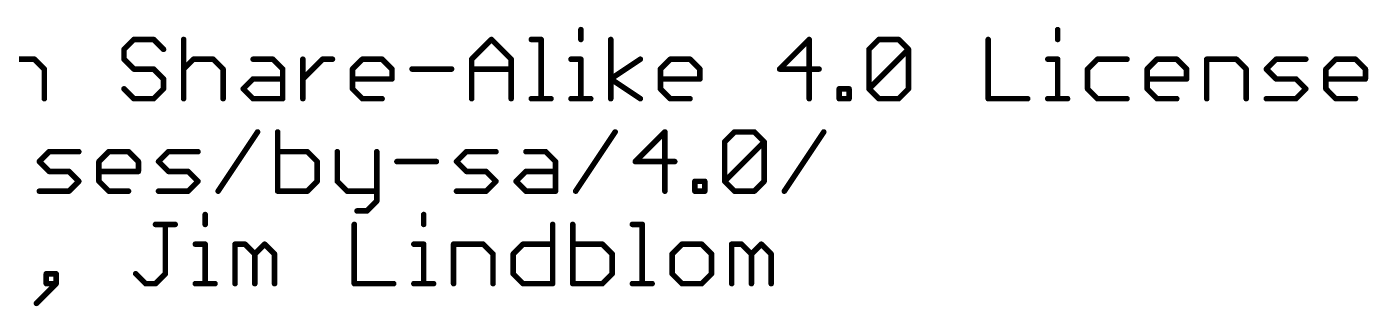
# Model space of a CAD drawing. Extents: x -33 to 74, y -11 to 28.
# Drawn here: x 37.24 to 74.09, y -10.7 to -3.03 of the extents above; entities that cross this region are included whole.
import ezdxf

# ---------------------------------------------------------------- set-up
doc = ezdxf.new("R2010")
doc.units = 0
doc.layers.add('51', color=53, linetype='CONTINUOUS')

msp = doc.modelspace()

# ---------------------------------------------------------------- linework, layer by layer
at = {"layer": '51', "const_width": 0.1524}
for points in [[(40.1808, -3.3768), (39.9097, -3.648)], [(40.7231, -3.3768), (40.1808, -3.3768)], [(40.9943, -3.648), (40.7231, -3.3768)], [(41.5468, -3.3768), (41.5468, -5.0038)], [(49.4597, -3.9191), (50.0021, -3.3768)], [(50.0021, -3.3768), (50.5444, -3.9191)], [(51.0969, -3.3768), (51.3681, -3.3768)], [(51.3681, -3.3768), (51.3681, -5.0038)], [(52.4595, -3.1056), (52.4595, -3.3768)], [(53.2798, -5.0038), (53.2798, -3.3768)], [(58.7319, -3.3768), (57.9184, -4.1903)], [(58.7319, -5.0038), (58.7319, -3.3768)], [(60.3741, -3.648), (60.6453, -3.3768)], [(60.6453, -3.3768), (61.1876, -3.3768)], [(61.1876, -3.3768), (61.4588, -3.648)], [(63.6484, -3.3768), (63.6484, -5.0038)], [(65.5567, -3.1056), (65.5567, -3.3768)], [(39.9097, -3.648), (39.9097, -3.9191)], [(60.3741, -4.7326), (60.3741, -3.648)], [(60.3741, -4.7326), (61.4588, -3.648)], [(61.4588, -3.648), (61.4588, -4.7326)], [(36.6353, -3.9191), (37.4488, -3.9191)], [(37.4488, -3.9191), (37.72, -4.1903)], [(39.9097, -3.9191), (40.1808, -4.1903)], [(41.5468, -4.1903), (41.818, -3.9191)], [(41.818, -3.9191), (42.3603, -3.9191)], [(42.3603, -3.9191), (42.6315, -4.1903)], [(43.4551, -3.9191), (43.9975, -3.9191)], [(43.9975, -3.9191), (44.2686, -4.1903)], [(44.8211, -5.0038), (44.8211, -3.9191)], [(44.8211, -4.4615), (45.3635, -3.9191)], [(45.3635, -3.9191), (45.6346, -3.9191)], [(46.1854, -4.1903), (46.4566, -3.9191)], [(46.4566, -3.9191), (46.9989, -3.9191)], [(46.9989, -3.9191), (47.2701, -4.1903)], [(49.4597, -5.0038), (49.4597, -3.9191)], [(50.5444, -3.9191), (50.5444, -5.0038)], [(52.1883, -3.9191), (52.4595, -3.9191)], [(52.4595, -3.9191), (52.4595, -5.0038)], [(53.2798, -4.4615), (54.0933, -3.9191)], [(54.6441, -4.1903), (54.9152, -3.9191)], [(54.9152, -3.9191), (55.4576, -3.9191)], [(55.4576, -3.9191), (55.7287, -4.1903)], [(65.2856, -3.9191), (65.5567, -3.9191)], [(65.5567, -3.9191), (65.5567, -5.0038)], [(66.6482, -3.9191), (66.377, -4.1903)], [(67.4617, -3.9191), (66.6482, -3.9191)], [(68.0142, -4.1903), (68.2853, -3.9191)], [(68.2853, -3.9191), (68.8277, -3.9191)], [(68.8277, -3.9191), (69.0988, -4.1903)], [(69.6513, -5.0038), (69.6513, -3.9191)], [(69.6513, -3.9191), (70.4648, -3.9191)], [(70.4648, -3.9191), (70.736, -4.1903)], [(71.2885, -4.1903), (71.5596, -3.9191)], [(71.5596, -3.9191), (72.3731, -3.9191)], [(72.9256, -4.1903), (73.1968, -3.9191)], [(73.1968, -3.9191), (73.7391, -3.9191)], [(73.7391, -3.9191), (74.0103, -4.1903)], [(37.72, -4.1903), (37.72, -5.0038)], [(40.1808, -4.1903), (40.7231, -4.1903)], [(40.7231, -4.1903), (40.9943, -4.4615)], [(40.9943, -4.4615), (40.9943, -4.7326)], [(42.6315, -4.1903), (42.6315, -5.0038)], [(43.184, -4.7326), (43.4551, -4.4615)], [(43.4551, -4.4615), (44.2686, -4.4615)], [(44.2686, -4.1903), (44.2686, -5.0038)], [(46.1854, -4.7326), (46.1854, -4.1903)], [(47.2701, -4.4615), (46.1854, -4.4615)], [(47.2701, -4.1903), (47.2701, -4.4615)], [(47.8226, -4.1903), (48.9072, -4.1903)], [(49.4597, -4.1903), (50.5444, -4.1903)], [(54.0933, -5.0038), (53.2798, -4.4615)], [(54.6441, -4.7326), (54.6441, -4.1903)], [(55.7287, -4.4615), (54.6441, -4.4615)], [(55.7287, -4.1903), (55.7287, -4.4615)], [(57.9184, -4.1903), (59.003, -4.1903)], [(66.377, -4.1903), (66.377, -4.7326)], [(68.0142, -4.7326), (68.0142, -4.1903)], [(69.0988, -4.4615), (68.0142, -4.4615)], [(69.0988, -4.1903), (69.0988, -4.4615)], [(70.736, -4.1903), (70.736, -5.0038)], [(71.5596, -4.4615), (71.2885, -4.1903)], [(72.102, -4.4615), (71.5596, -4.4615)], [(72.3731, -4.7326), (72.102, -4.4615)], [(72.9256, -4.7326), (72.9256, -4.1903)], [(74.0103, -4.4615), (72.9256, -4.4615)], [(74.0103, -4.1903), (74.0103, -4.4615)], [(40.1808, -5.0038), (39.9097, -4.7326)], [(40.9943, -4.7326), (40.7231, -5.0038)], [(43.4551, -5.0038), (43.184, -4.7326)], [(46.4566, -5.0038), (46.1854, -4.7326)], [(54.9152, -5.0038), (54.6441, -4.7326)], [(59.5555, -5.0038), (59.5555, -4.7326)], [(59.5555, -4.7326), (59.8267, -4.7326)], [(59.8267, -4.7326), (59.8267, -5.0038)], [(60.6453, -5.0038), (60.3741, -4.7326)], [(61.4588, -4.7326), (61.1876, -5.0038)], [(66.377, -4.7326), (66.6482, -5.0038)], [(68.2853, -5.0038), (68.0142, -4.7326)], [(72.102, -5.0038), (72.3731, -4.7326)], [(73.1968, -5.0038), (72.9256, -4.7326)], [(40.7231, -5.0038), (40.1808, -5.0038)], [(44.2686, -5.0038), (43.4551, -5.0038)], [(46.9989, -5.0038), (46.4566, -5.0038)], [(51.0969, -5.0038), (51.6392, -5.0038)], [(52.1883, -5.0038), (52.7307, -5.0038)], [(55.4576, -5.0038), (54.9152, -5.0038)], [(59.8267, -5.0038), (59.5555, -5.0038)], [(61.1876, -5.0038), (60.6453, -5.0038)], [(63.6484, -5.0038), (64.7331, -5.0038)], [(65.2856, -5.0038), (65.8279, -5.0038)], [(66.6482, -5.0038), (67.4617, -5.0038)], [(68.8277, -5.0038), (68.2853, -5.0038)], [(71.2885, -5.0038), (72.102, -5.0038)], [(73.7391, -5.0038), (73.1968, -5.0038)], [(42.4938, -7.5438), (43.5785, -5.9168)], [(44.1309, -5.9168), (44.1309, -7.5438)], [(52.3167, -7.5438), (53.4014, -5.9168)], [(54.7674, -5.9168), (53.9539, -6.7303)], [(54.7674, -7.5438), (54.7674, -5.9168)], [(56.4096, -6.188), (56.6808, -5.9168)], [(56.6808, -5.9168), (57.2231, -5.9168)], [(57.2231, -5.9168), (57.4943, -6.188)], [(58.0468, -7.5438), (59.1314, -5.9168)], [(56.4096, -7.2726), (56.4096, -6.188)], [(56.4096, -7.2726), (57.4943, -6.188)], [(57.4943, -6.188), (57.4943, -7.2726)], [(37.5823, -6.7303), (37.8535, -6.4591)], [(37.8535, -6.4591), (38.667, -6.4591)], [(39.2195, -6.7303), (39.4906, -6.4591)], [(39.4906, -6.4591), (40.033, -6.4591)], [(40.033, -6.4591), (40.3041, -6.7303)], [(40.8566, -6.7303), (41.1278, -6.4591)], [(41.1278, -6.4591), (41.9413, -6.4591)], [(44.9444, -6.4591), (44.1309, -6.4591)], [(45.2156, -6.7303), (44.9444, -6.4591)], [(45.7681, -6.4591), (45.7681, -7.2726)], [(46.8528, -6.4591), (46.8528, -7.815)], [(49.0424, -6.7303), (49.3136, -6.4591)], [(49.3136, -6.4591), (50.1271, -6.4591)], [(50.9507, -6.4591), (51.4931, -6.4591)], [(51.4931, -6.4591), (51.7642, -6.7303)], [(37.8535, -7.0015), (37.5823, -6.7303)], [(38.3958, -7.0015), (37.8535, -7.0015)], [(38.667, -7.2726), (38.3958, -7.0015)], [(39.2195, -7.2726), (39.2195, -6.7303)], [(40.3041, -7.0015), (39.2195, -7.0015)], [(40.3041, -6.7303), (40.3041, -7.0015)], [(41.1278, -7.0015), (40.8566, -6.7303)], [(41.6701, -7.0015), (41.1278, -7.0015)], [(41.9413, -7.2726), (41.6701, -7.0015)], [(45.2156, -7.2726), (45.2156, -6.7303)], [(47.4053, -6.7303), (48.4899, -6.7303)], [(49.3136, -7.0015), (49.0424, -6.7303)], [(49.8559, -7.0015), (49.3136, -7.0015)], [(50.1271, -7.2726), (49.8559, -7.0015)], [(50.6796, -7.2726), (50.9507, -7.0015)], [(50.9507, -7.0015), (51.7642, -7.0015)], [(51.7642, -6.7303), (51.7642, -7.5438)], [(53.9539, -6.7303), (55.0385, -6.7303)], [(38.3958, -7.5438), (38.667, -7.2726)], [(39.4906, -7.5438), (39.2195, -7.2726)], [(41.6701, -7.5438), (41.9413, -7.2726)], [(44.9444, -7.5438), (45.2156, -7.2726)], [(45.7681, -7.2726), (46.0393, -7.5438)], [(49.8559, -7.5438), (50.1271, -7.2726)], [(50.9507, -7.5438), (50.6796, -7.2726)], [(55.591, -7.5438), (55.591, -7.2726)], [(55.591, -7.2726), (55.8622, -7.2726)], [(55.8622, -7.2726), (55.8622, -7.5438)], [(56.6808, -7.5438), (56.4096, -7.2726)], [(57.4943, -7.2726), (57.2231, -7.5438)], [(37.5823, -7.5438), (38.3958, -7.5438)], [(40.033, -7.5438), (39.4906, -7.5438)], [(40.8566, -7.5438), (41.6701, -7.5438)], [(44.1309, -7.5438), (44.9444, -7.5438)], [(46.0393, -7.5438), (46.8528, -7.5438)], [(49.0424, -7.5438), (49.8559, -7.5438)], [(51.7642, -7.5438), (50.9507, -7.5438)], [(55.8622, -7.5438), (55.591, -7.5438)], [(57.2231, -7.5438), (56.6808, -7.5438)], [(46.5816, -8.0861), (46.3104, -8.0861)], [(46.8528, -7.815), (46.5816, -8.0861)], [(40.773, -8.4568), (41.3153, -8.4568)], [(41.0442, -9.8126), (41.0442, -8.4568)], [(42.139, -8.1856), (42.139, -8.4568)], [(46.2336, -8.4568), (46.2336, -10.0838)], [(48.1419, -8.1856), (48.1419, -8.4568)], [(51.684, -8.4568), (51.684, -10.0838)], [(52.2365, -8.4568), (52.2365, -10.0838)], [(53.8736, -8.4568), (54.1448, -8.4568)], [(54.1448, -8.4568), (54.1448, -10.0838)], [(41.8678, -8.9991), (42.139, -8.9991)], [(42.139, -8.9991), (42.139, -10.0838)], [(42.9593, -10.0838), (42.9593, -8.9991)], [(42.9593, -8.9991), (43.2304, -8.9991)], [(43.2304, -8.9991), (43.5016, -9.2703)], [(43.5016, -9.2703), (43.7728, -8.9991)], [(43.5016, -9.2703), (43.5016, -10.0838)], [(43.7728, -8.9991), (44.0439, -9.2703)], [(44.0439, -9.2703), (44.0439, -10.0838)], [(47.8707, -8.9991), (48.1419, -8.9991)], [(48.1419, -8.9991), (48.1419, -10.0838)], [(48.9622, -10.0838), (48.9622, -8.9991)], [(48.9622, -8.9991), (49.7757, -8.9991)], [(49.7757, -8.9991), (50.0468, -9.2703)], [(50.0468, -9.2703), (50.0468, -10.0838)], [(50.5993, -9.2703), (50.8705, -8.9991)], [(50.5993, -9.8126), (50.5993, -9.2703)], [(50.8705, -8.9991), (51.684, -8.9991)], [(53.05, -8.9991), (52.2365, -8.9991)], [(53.3211, -9.2703), (53.05, -8.9991)], [(53.3211, -9.8126), (53.3211, -9.2703)], [(55.2362, -8.9991), (54.9651, -9.2703)], [(54.9651, -9.2703), (54.9651, -9.8126)], [(55.7786, -8.9991), (55.2362, -8.9991)], [(56.0497, -9.2703), (55.7786, -8.9991)], [(56.0497, -9.8126), (56.0497, -9.2703)], [(56.6022, -10.0838), (56.6022, -8.9991)], [(56.6022, -8.9991), (56.8734, -8.9991)], [(56.8734, -8.9991), (57.1446, -9.2703)], [(57.1446, -9.2703), (57.4157, -8.9991)], [(57.1446, -9.2703), (57.1446, -10.0838)], [(57.4157, -8.9991), (57.6869, -9.2703)], [(57.6869, -9.2703), (57.6869, -10.0838)], [(38.0444, -9.8126), (37.7732, -9.8126)], [(37.7732, -9.8126), (37.7732, -10.0838)], [(38.0444, -10.0838), (38.0444, -9.8126)], [(40.2307, -9.8126), (40.5018, -10.0838)], [(40.773, -10.0838), (41.0442, -9.8126)], [(50.8705, -10.0838), (50.5993, -9.8126)], [(53.05, -10.0838), (53.3211, -9.8126)], [(54.9651, -9.8126), (55.2362, -10.0838)], [(55.7786, -10.0838), (56.0497, -9.8126)], [(37.5021, -10.6261), (38.0444, -10.0838)], [(37.7732, -10.0838), (38.0444, -10.0838)], [(40.5018, -10.0838), (40.773, -10.0838)], [(41.8678, -10.0838), (42.4102, -10.0838)], [(46.2336, -10.0838), (47.3182, -10.0838)], [(47.8707, -10.0838), (48.4131, -10.0838)], [(51.684, -10.0838), (50.8705, -10.0838)], [(52.2365, -10.0838), (53.05, -10.0838)], [(53.8736, -10.0838), (54.416, -10.0838)], [(55.2362, -10.0838), (55.7786, -10.0838)]]:
    msp.add_lwpolyline(points, dxfattribs=at)
at = {"layer": '51', "const_width": 0.0762}
for points in [[(40.1808, -3.3387, 1), (40.1808, -3.4149)], [(40.2078, -3.4038, 1), (40.1539, -3.3499)], [(40.7501, -3.3499, 1), (40.6962, -3.4038)], [(40.7231, -3.4149, 1), (40.7231, -3.3387)], [(41.5849, -3.3768, 1), (41.5087, -3.3768)], [(50.029, -3.3499, 1), (49.9751, -3.4038)], [(50.029, -3.4038, 1), (49.9751, -3.3499)], [(51.0969, -3.3387, 1), (51.0969, -3.4149)], [(51.4062, -3.3768, 1), (51.33, -3.3768)], [(51.3681, -3.4149, 1), (51.3681, -3.3387)], [(52.4976, -3.1056, 1), (52.4214, -3.1056)], [(53.3179, -3.3768, 1), (53.2417, -3.3768)], [(58.77, -3.3768, 1), (58.6938, -3.3768)], [(58.7588, -3.4038, 1), (58.7049, -3.3499)], [(60.6453, -3.3387, 1), (60.6453, -3.4149)], [(60.6722, -3.4038, 1), (60.6183, -3.3499)], [(61.2145, -3.3499, 1), (61.1607, -3.4038)], [(61.1876, -3.4149, 1), (61.1876, -3.3387)], [(63.6865, -3.3768, 1), (63.6103, -3.3768)], [(65.5948, -3.1056, 1), (65.5186, -3.1056)], [(39.8827, -3.621, 1), (39.9366, -3.6749)], [(39.9478, -3.648, 1), (39.8716, -3.648)], [(40.9674, -3.6749, 1), (41.0213, -3.621)], [(52.4214, -3.3768, 1), (52.4976, -3.3768)], [(60.4122, -3.648, 1), (60.336, -3.648)], [(60.3472, -3.621, 1), (60.401, -3.6749)], [(61.4969, -3.648, 1), (61.4207, -3.648)], [(61.4857, -3.6749, 1), (61.4318, -3.621)], [(61.4318, -3.6749, 1), (61.4857, -3.621)], [(65.5186, -3.3768, 1), (65.5948, -3.3768)], [(37.4758, -3.8922, 1), (37.4219, -3.9461)], [(37.4488, -3.9572, 1), (37.4488, -3.881)], [(39.9366, -3.8922, 1), (39.8827, -3.9461)], [(39.8716, -3.9191, 1), (39.9478, -3.9191)], [(41.818, -3.881, 1), (41.818, -3.9572)], [(41.8449, -3.9461, 1), (41.791, -3.8922)], [(42.3872, -3.8922, 1), (42.3334, -3.9461)], [(42.3603, -3.9572, 1), (42.3603, -3.881)], [(43.4551, -3.881, 1), (43.4551, -3.9572)], [(44.0244, -3.8922, 1), (43.9705, -3.9461)], [(43.9975, -3.9572, 1), (43.9975, -3.881)], [(44.8592, -3.9191, 1), (44.783, -3.9191)], [(45.3635, -3.881, 1), (45.3635, -3.9572)], [(45.3904, -3.9461, 1), (45.3365, -3.8922)], [(45.6346, -3.9572, 1), (45.6346, -3.881)], [(46.4566, -3.881, 1), (46.4566, -3.9572)], [(46.4835, -3.9461, 1), (46.4296, -3.8922)], [(47.0259, -3.8922, 1), (46.972, -3.9461)], [(46.9989, -3.9572, 1), (46.9989, -3.881)], [(49.4978, -3.9191, 1), (49.4216, -3.9191)], [(49.4328, -3.8922, 1), (49.4867, -3.9461)], [(50.5825, -3.9191, 1), (50.5063, -3.9191)], [(50.5174, -3.9461, 1), (50.5713, -3.8922)], [(52.1883, -3.881, 1), (52.1883, -3.9572)], [(52.4976, -3.9191, 1), (52.4214, -3.9191)], [(52.4595, -3.9572, 1), (52.4595, -3.881)], [(54.1144, -3.9508, 1), (54.0721, -3.8874)], [(54.9152, -3.881, 1), (54.9152, -3.9572)], [(54.9422, -3.9461, 1), (54.8883, -3.8922)], [(55.4845, -3.8922, 1), (55.4306, -3.9461)], [(55.4576, -3.9572, 1), (55.4576, -3.881)], [(65.2856, -3.881, 1), (65.2856, -3.9572)], [(65.5948, -3.9191, 1), (65.5186, -3.9191)], [(65.5567, -3.9572, 1), (65.5567, -3.881)], [(66.6482, -3.881, 1), (66.6482, -3.9572)], [(66.6751, -3.9461, 1), (66.6212, -3.8922)], [(67.4617, -3.9572, 1), (67.4617, -3.881)], [(68.2853, -3.881, 1), (68.2853, -3.9572)], [(68.3123, -3.9461, 1), (68.2584, -3.8922)], [(68.8546, -3.8922, 1), (68.8007, -3.9461)], [(68.8277, -3.9572, 1), (68.8277, -3.881)], [(69.6894, -3.9191, 1), (69.6132, -3.9191)], [(69.6513, -3.881, 1), (69.6513, -3.9572)], [(70.4918, -3.8922, 1), (70.4379, -3.9461)], [(70.4648, -3.9572, 1), (70.4648, -3.881)], [(71.5596, -3.881, 1), (71.5596, -3.9572)], [(71.5866, -3.9461, 1), (71.5327, -3.8922)], [(72.3731, -3.9572, 1), (72.3731, -3.881)], [(73.1968, -3.881, 1), (73.1968, -3.9572)], [(73.2237, -3.9461, 1), (73.1699, -3.8922)], [(73.7661, -3.8922, 1), (73.7122, -3.9461)], [(73.7391, -3.9572, 1), (73.7391, -3.881)], [(37.7581, -4.1903, 1), (37.6819, -4.1903)], [(37.6931, -4.2172, 1), (37.7469, -4.1634)], [(40.1808, -4.1522, 1), (40.1808, -4.2284)], [(40.1539, -4.2172, 1), (40.2078, -4.1634)], [(40.7501, -4.1634, 1), (40.6962, -4.2172)], [(40.7231, -4.2284, 1), (40.7231, -4.1522)], [(41.0324, -4.4615, 1), (40.9562, -4.4615)], [(40.9674, -4.4884, 1), (41.0213, -4.4345)], [(41.5199, -4.1634, 1), (41.5738, -4.2172)], [(42.6696, -4.1903, 1), (42.5934, -4.1903)], [(42.6045, -4.2172, 1), (42.6584, -4.1634)], [(43.4551, -4.4234, 1), (43.4551, -4.4996)], [(43.4821, -4.4884, 1), (43.4282, -4.4345)], [(44.3067, -4.1903, 1), (44.2305, -4.1903)], [(44.2417, -4.2172, 1), (44.2956, -4.1634)], [(44.2686, -4.4996, 1), (44.2686, -4.4234)], [(44.7942, -4.4345, 1), (44.8481, -4.4884)], [(46.2235, -4.1903, 1), (46.1473, -4.1903)], [(46.1854, -4.4234, 1), (46.1854, -4.4996)], [(46.1585, -4.1634, 1), (46.2124, -4.2172)], [(47.3082, -4.1903, 1), (47.232, -4.1903)], [(47.2431, -4.2172, 1), (47.297, -4.1634)], [(47.2701, -4.4996, 1), (47.2701, -4.4234)], [(47.8226, -4.1522, 1), (47.8226, -4.2284)], [(48.9072, -4.2284, 1), (48.9072, -4.1522)], [(49.4597, -4.1522, 1), (49.4597, -4.2284)], [(50.5444, -4.2284, 1), (50.5444, -4.1522)], [(53.3009, -4.4298, 1), (53.2586, -4.4932)], [(53.2586, -4.4298, 1), (53.3009, -4.4932)], [(54.6822, -4.1903, 1), (54.606, -4.1903)], [(54.6171, -4.1634, 1), (54.671, -4.2172)], [(54.6441, -4.4234, 1), (54.6441, -4.4996)], [(55.7668, -4.1903, 1), (55.6906, -4.1903)], [(55.7018, -4.2172, 1), (55.7557, -4.1634)], [(55.7287, -4.4996, 1), (55.7287, -4.4234)], [(57.9184, -4.1522, 1), (57.9184, -4.2284)], [(57.8914, -4.1634, 1), (57.9453, -4.2172)], [(59.003, -4.2284, 1), (59.003, -4.1522)], [(66.4151, -4.1903, 1), (66.3389, -4.1903)], [(66.3501, -4.1634, 1), (66.404, -4.2172)], [(68.0523, -4.1903, 1), (67.9761, -4.1903)], [(67.9872, -4.1634, 1), (68.0411, -4.2172)], [(68.0142, -4.4234, 1), (68.0142, -4.4996)], [(69.1369, -4.1903, 1), (69.0607, -4.1903)], [(69.0719, -4.2172, 1), (69.1258, -4.1634)], [(69.0988, -4.4996, 1), (69.0988, -4.4234)], [(70.7741, -4.1903, 1), (70.6979, -4.1903)], [(70.709, -4.2172, 1), (70.7629, -4.1634)], [(71.3154, -4.1634, 1), (71.2615, -4.2172)], [(71.2615, -4.1634, 1), (71.3154, -4.2172)], [(71.5596, -4.4234, 1), (71.5596, -4.4996)], [(71.5327, -4.4884, 1), (71.5866, -4.4345)], [(72.1289, -4.4345, 1), (72.075, -4.4884)], [(72.102, -4.4996, 1), (72.102, -4.4234)], [(72.9637, -4.1903, 1), (72.8875, -4.1903)], [(72.9256, -4.4234, 1), (72.9256, -4.4996)], [(72.8987, -4.1634, 1), (72.9526, -4.2172)], [(74.0484, -4.1903, 1), (73.9722, -4.1903)], [(73.9834, -4.2172, 1), (74.0372, -4.1634)], [(74.0103, -4.4996, 1), (74.0103, -4.4234)], [(39.9366, -4.7057, 1), (39.8827, -4.7596)], [(40.9562, -4.7326, 1), (41.0324, -4.7326)], [(41.0213, -4.7596, 1), (40.9674, -4.7057)], [(43.2109, -4.7057, 1), (43.157, -4.7596)], [(43.157, -4.7057, 1), (43.2109, -4.7596)], [(46.2124, -4.7057, 1), (46.1585, -4.7596)], [(46.1473, -4.7326, 1), (46.2235, -4.7326)], [(47.232, -4.4615, 1), (47.3082, -4.4615)], [(54.671, -4.7057, 1), (54.6171, -4.7596)], [(54.606, -4.7326, 1), (54.6822, -4.7326)], [(55.6906, -4.4615, 1), (55.7668, -4.4615)], [(59.5936, -4.7326, 1), (59.5174, -4.7326)], [(59.5555, -4.6945, 1), (59.5555, -4.7707)], [(59.8648, -4.7326, 1), (59.7886, -4.7326)], [(59.8267, -4.7707, 1), (59.8267, -4.6945)], [(60.401, -4.7057, 1), (60.3472, -4.7596)], [(60.3472, -4.7057, 1), (60.401, -4.7596)], [(60.336, -4.7326, 1), (60.4122, -4.7326)], [(61.4207, -4.7326, 1), (61.4969, -4.7326)], [(61.4857, -4.7596, 1), (61.4318, -4.7057)], [(66.404, -4.7057, 1), (66.3501, -4.7596)], [(66.3389, -4.7326, 1), (66.4151, -4.7326)], [(68.0411, -4.7057, 1), (67.9872, -4.7596)], [(67.9761, -4.7326, 1), (68.0523, -4.7326)], [(69.0607, -4.4615, 1), (69.1369, -4.4615)], [(72.4001, -4.7596, 1), (72.3462, -4.7057)], [(72.3462, -4.7596, 1), (72.4001, -4.7057)], [(72.9526, -4.7057, 1), (72.8987, -4.7596)], [(72.8875, -4.7326, 1), (72.9637, -4.7326)], [(73.9722, -4.4615, 1), (74.0484, -4.4615)], [(37.6819, -5.0038, 1), (37.7581, -5.0038)], [(40.1808, -4.9657, 1), (40.1808, -5.0419)], [(40.1539, -5.0307, 1), (40.2078, -4.9769)], [(40.6962, -4.9769, 1), (40.7501, -5.0307)], [(40.7231, -5.0419, 1), (40.7231, -4.9657)], [(41.5087, -5.0038, 1), (41.5849, -5.0038)], [(42.5934, -5.0038, 1), (42.6696, -5.0038)], [(43.4551, -4.9657, 1), (43.4551, -5.0419)], [(43.4282, -5.0307, 1), (43.4821, -4.9769)], [(44.2305, -5.0038, 1), (44.3067, -5.0038)], [(44.2686, -5.0419, 1), (44.2686, -4.9657)], [(44.783, -5.0038, 1), (44.8592, -5.0038)], [(46.4566, -4.9657, 1), (46.4566, -5.0419)], [(46.4296, -5.0307, 1), (46.4835, -4.9769)], [(46.9989, -5.0419, 1), (46.9989, -4.9657)], [(49.4216, -5.0038, 1), (49.4978, -5.0038)], [(50.5063, -5.0038, 1), (50.5825, -5.0038)], [(51.0969, -4.9657, 1), (51.0969, -5.0419)], [(51.33, -5.0038, 1), (51.4062, -5.0038)], [(51.6392, -5.0419, 1), (51.6392, -4.9657)], [(52.1883, -4.9657, 1), (52.1883, -5.0419)], [(52.4214, -5.0038, 1), (52.4976, -5.0038)], [(52.7307, -5.0419, 1), (52.7307, -4.9657)], [(53.2417, -5.0038, 1), (53.3179, -5.0038)], [(54.0721, -5.0355, 1), (54.1144, -4.9721)], [(54.9152, -4.9657, 1), (54.9152, -5.0419)], [(54.8883, -5.0307, 1), (54.9422, -4.9769)], [(55.4576, -5.0419, 1), (55.4576, -4.9657)], [(58.6938, -5.0038, 1), (58.77, -5.0038)], [(59.5555, -4.9657, 1), (59.5555, -5.0419)], [(59.5174, -5.0038, 1), (59.5936, -5.0038)], [(59.7886, -5.0038, 1), (59.8648, -5.0038)], [(59.8267, -5.0419, 1), (59.8267, -4.9657)], [(60.6453, -4.9657, 1), (60.6453, -5.0419)], [(60.6183, -5.0307, 1), (60.6722, -4.9769)], [(61.1607, -4.9769, 1), (61.2145, -5.0307)], [(61.1876, -5.0419, 1), (61.1876, -4.9657)], [(63.6484, -4.9657, 1), (63.6484, -5.0419)], [(63.6103, -5.0038, 1), (63.6865, -5.0038)], [(64.7331, -5.0419, 1), (64.7331, -4.9657)], [(65.2856, -4.9657, 1), (65.2856, -5.0419)], [(65.5186, -5.0038, 1), (65.5948, -5.0038)], [(65.8279, -5.0419, 1), (65.8279, -4.9657)], [(66.6482, -4.9657, 1), (66.6482, -5.0419)], [(66.6212, -5.0307, 1), (66.6751, -4.9769)], [(67.4617, -5.0419, 1), (67.4617, -4.9657)], [(68.2853, -4.9657, 1), (68.2853, -5.0419)], [(68.2584, -5.0307, 1), (68.3123, -4.9769)], [(68.8277, -5.0419, 1), (68.8277, -4.9657)], [(69.6132, -5.0038, 1), (69.6894, -5.0038)], [(70.6979, -5.0038, 1), (70.7741, -5.0038)], [(71.2885, -4.9657, 1), (71.2885, -5.0419)], [(72.075, -4.9769, 1), (72.1289, -5.0307)], [(72.102, -5.0419, 1), (72.102, -4.9657)], [(73.1968, -4.9657, 1), (73.1968, -5.0419)], [(73.1699, -5.0307, 1), (73.2237, -4.9769)], [(73.7391, -5.0419, 1), (73.7391, -4.9657)], [(43.6102, -5.9379, 1), (43.5468, -5.8957)], [(44.169, -5.9168, 1), (44.0928, -5.9168)], [(53.4331, -5.9379, 1), (53.3697, -5.8957)], [(54.8055, -5.9168, 1), (54.7293, -5.9168)], [(54.7943, -5.9438, 1), (54.7404, -5.8899)], [(56.6808, -5.8787, 1), (56.6808, -5.9549)], [(56.7077, -5.9438, 1), (56.6538, -5.8899)], [(57.2501, -5.8899, 1), (57.1962, -5.9438)], [(57.2231, -5.9549, 1), (57.2231, -5.8787)], [(59.1631, -5.9379, 1), (59.0997, -5.8957)], [(56.4477, -6.188, 1), (56.3715, -6.188)], [(56.3827, -6.161, 1), (56.4366, -6.2149)], [(57.5324, -6.188, 1), (57.4562, -6.188)], [(57.5212, -6.2149, 1), (57.4673, -6.161)], [(57.4673, -6.2149, 1), (57.5212, -6.161)], [(37.8535, -6.421, 1), (37.8535, -6.4972)], [(37.8804, -6.4861, 1), (37.8265, -6.4322)], [(38.667, -6.4972, 1), (38.667, -6.421)], [(39.4906, -6.421, 1), (39.4906, -6.4972)], [(39.5176, -6.4861, 1), (39.4637, -6.4322)], [(40.0599, -6.4322, 1), (40.006, -6.4861)], [(40.033, -6.4972, 1), (40.033, -6.421)], [(41.1278, -6.421, 1), (41.1278, -6.4972)], [(41.1547, -6.4861, 1), (41.1009, -6.4322)], [(41.9413, -6.4972, 1), (41.9413, -6.421)], [(44.1309, -6.421, 1), (44.1309, -6.4972)], [(44.9714, -6.4322, 1), (44.9175, -6.4861)], [(44.9444, -6.4972, 1), (44.9444, -6.421)], [(45.8062, -6.4591, 1), (45.73, -6.4591)], [(46.8909, -6.4591, 1), (46.8147, -6.4591)], [(49.3136, -6.421, 1), (49.3136, -6.4972)], [(49.3405, -6.4861, 1), (49.2866, -6.4322)], [(50.1271, -6.4972, 1), (50.1271, -6.421)], [(50.9507, -6.421, 1), (50.9507, -6.4972)], [(51.52, -6.4322, 1), (51.4661, -6.4861)], [(51.4931, -6.4972, 1), (51.4931, -6.421)], [(37.6093, -6.7034, 1), (37.5554, -6.7572)], [(37.5554, -6.7034, 1), (37.6093, -6.7572)], [(37.8535, -6.9634, 1), (37.8535, -7.0396)], [(37.8265, -7.0284, 1), (37.8804, -6.9745)], [(38.4228, -6.9745, 1), (38.3689, -7.0284)], [(38.3958, -7.0396, 1), (38.3958, -6.9634)], [(39.2576, -6.7303, 1), (39.1814, -6.7303)], [(39.1925, -6.7034, 1), (39.2464, -6.7572)], [(39.2195, -6.9634, 1), (39.2195, -7.0396)], [(40.3422, -6.7303, 1), (40.266, -6.7303)], [(40.266, -7.0015, 1), (40.3422, -7.0015)], [(40.2772, -6.7572, 1), (40.3311, -6.7034)], [(40.3041, -7.0396, 1), (40.3041, -6.9634)], [(40.8836, -6.7034, 1), (40.8297, -6.7572)], [(40.8297, -6.7034, 1), (40.8836, -6.7572)], [(41.1278, -6.9634, 1), (41.1278, -7.0396)], [(41.1009, -7.0284, 1), (41.1547, -6.9745)], [(41.6971, -6.9745, 1), (41.6432, -7.0284)], [(41.6701, -7.0396, 1), (41.6701, -6.9634)], [(45.2537, -6.7303, 1), (45.1775, -6.7303)], [(45.1887, -6.7572, 1), (45.2426, -6.7034)], [(47.4053, -6.6922, 1), (47.4053, -6.7684)], [(48.4899, -6.7684, 1), (48.4899, -6.6922)], [(49.0694, -6.7034, 1), (49.0155, -6.7572)], [(49.0155, -6.7034, 1), (49.0694, -6.7572)], [(49.3136, -6.9634, 1), (49.3136, -7.0396)], [(49.2866, -7.0284, 1), (49.3405, -6.9745)], [(49.8829, -6.9745, 1), (49.829, -7.0284)], [(49.8559, -7.0396, 1), (49.8559, -6.9634)], [(50.9507, -6.9634, 1), (50.9507, -7.0396)], [(50.9777, -7.0284, 1), (50.9238, -6.9745)], [(51.8023, -6.7303, 1), (51.7261, -6.7303)], [(51.7373, -6.7572, 1), (51.7912, -6.7034)], [(51.7642, -7.0396, 1), (51.7642, -6.9634)], [(53.9539, -6.6922, 1), (53.9539, -6.7684)], [(53.9269, -6.7034, 1), (53.9808, -6.7572)], [(55.0385, -6.7684, 1), (55.0385, -6.6922)], [(38.6939, -7.2996, 1), (38.64, -7.2457)], [(38.64, -7.2996, 1), (38.6939, -7.2457)], [(39.2464, -7.2457, 1), (39.1925, -7.2996)], [(39.1814, -7.2726, 1), (39.2576, -7.2726)], [(41.9682, -7.2996, 1), (41.9144, -7.2457)], [(41.9144, -7.2996, 1), (41.9682, -7.2457)], [(45.1775, -7.2726, 1), (45.2537, -7.2726)], [(45.2425, -7.2996, 1), (45.1887, -7.2457)], [(45.795, -7.2457, 1), (45.7412, -7.2996)], [(45.73, -7.2726, 1), (45.8062, -7.2726)], [(50.154, -7.2996, 1), (50.1001, -7.2457)], [(50.1001, -7.2996, 1), (50.154, -7.2457)], [(50.7065, -7.2457, 1), (50.6526, -7.2996)], [(50.6526, -7.2457, 1), (50.7065, -7.2996)], [(55.6291, -7.2726, 1), (55.5529, -7.2726)], [(55.591, -7.2345, 1), (55.591, -7.3107)], [(55.9003, -7.2726, 1), (55.8241, -7.2726)], [(55.8622, -7.3107, 1), (55.8622, -7.2345)], [(56.4366, -7.2457, 1), (56.3827, -7.2996)], [(56.3827, -7.2457, 1), (56.4366, -7.2996)], [(56.3715, -7.2726, 1), (56.4477, -7.2726)], [(57.4562, -7.2726, 1), (57.5324, -7.2726)], [(57.5212, -7.2996, 1), (57.4673, -7.2457)], [(37.5823, -7.5057, 1), (37.5823, -7.5819)], [(38.3689, -7.5169, 1), (38.4228, -7.5707)], [(38.3958, -7.5819, 1), (38.3958, -7.5057)], [(39.4906, -7.5057, 1), (39.4906, -7.5819)], [(39.4637, -7.5707, 1), (39.5176, -7.5169)], [(40.033, -7.5819, 1), (40.033, -7.5057)], [(40.8566, -7.5057, 1), (40.8566, -7.5819)], [(41.6432, -7.5169, 1), (41.6971, -7.5707)], [(41.6701, -7.5819, 1), (41.6701, -7.5057)], [(42.4621, -7.5227, 1), (42.5255, -7.5649)], [(44.1309, -7.5057, 1), (44.1309, -7.5819)], [(44.0928, -7.5438, 1), (44.169, -7.5438)], [(44.9175, -7.5169, 1), (44.9714, -7.5707)], [(44.9444, -7.5819, 1), (44.9444, -7.5057)], [(46.0393, -7.5057, 1), (46.0393, -7.5819)], [(46.0123, -7.5707, 1), (46.0662, -7.5169)], [(46.8528, -7.5819, 1), (46.8528, -7.5057)], [(49.0424, -7.5057, 1), (49.0424, -7.5819)], [(49.829, -7.5169, 1), (49.8829, -7.5707)], [(49.8559, -7.5819, 1), (49.8559, -7.5057)], [(50.9507, -7.5057, 1), (50.9507, -7.5819)], [(50.9238, -7.5707, 1), (50.9777, -7.5169)], [(51.7261, -7.5438, 1), (51.8023, -7.5438)], [(51.7642, -7.5819, 1), (51.7642, -7.5057)], [(52.285, -7.5227, 1), (52.3484, -7.5649)], [(54.7293, -7.5438, 1), (54.8055, -7.5438)], [(55.591, -7.5057, 1), (55.591, -7.5819)], [(55.5529, -7.5438, 1), (55.6291, -7.5438)], [(55.8241, -7.5438, 1), (55.9003, -7.5438)], [(55.8622, -7.5819, 1), (55.8622, -7.5057)], [(56.6808, -7.5057, 1), (56.6808, -7.5819)], [(56.6538, -7.5707, 1), (56.7077, -7.5169)], [(57.1962, -7.5169, 1), (57.2501, -7.5707)], [(57.2231, -7.5819, 1), (57.2231, -7.5057)], [(58.0151, -7.5227, 1), (58.0785, -7.5649)], [(46.3104, -8.048, 1), (46.3104, -8.1242)], [(46.5547, -8.0592, 1), (46.6085, -8.1131)], [(46.5816, -8.1242, 1), (46.5816, -8.048)], [(46.8147, -7.815, 1), (46.8909, -7.815)], [(46.8797, -7.8419, 1), (46.8258, -7.788)], [(40.773, -8.4187, 1), (40.773, -8.4949)], [(41.0823, -8.4568, 1), (41.0061, -8.4568)], [(41.3153, -8.4949, 1), (41.3153, -8.4187)], [(42.1771, -8.1856, 1), (42.1009, -8.1856)], [(42.1009, -8.4568, 1), (42.1771, -8.4568)], [(46.2717, -8.4568, 1), (46.1955, -8.4568)], [(48.18, -8.1856, 1), (48.1038, -8.1856)], [(48.1038, -8.4568, 1), (48.18, -8.4568)], [(51.7221, -8.4568, 1), (51.6459, -8.4568)], [(52.2746, -8.4568, 1), (52.1984, -8.4568)], [(53.8736, -8.4187, 1), (53.8736, -8.4949)], [(54.1829, -8.4568, 1), (54.1067, -8.4568)], [(54.1448, -8.4949, 1), (54.1448, -8.4187)], [(41.8678, -8.961, 1), (41.8678, -9.0372)], [(42.1771, -8.9991, 1), (42.1009, -8.9991)], [(42.139, -9.0372, 1), (42.139, -8.961)], [(42.9974, -8.9991, 1), (42.9212, -8.9991)], [(42.9593, -8.961, 1), (42.9593, -9.0372)], [(43.2574, -8.9722, 1), (43.2035, -9.0261)], [(43.2304, -9.0372, 1), (43.2304, -8.961)], [(43.5397, -9.2703, 1), (43.4635, -9.2703)], [(43.4746, -9.2434, 1), (43.5285, -9.2972)], [(43.4746, -9.2972, 1), (43.5285, -9.2434)], [(43.7997, -8.9722, 1), (43.7458, -9.0261)], [(43.7997, -9.0261, 1), (43.7458, -8.9722)], [(44.082, -9.2703, 1), (44.0058, -9.2703)], [(44.017, -9.2972, 1), (44.0709, -9.2434)], [(47.8707, -8.961, 1), (47.8707, -9.0372)], [(48.18, -8.9991, 1), (48.1038, -8.9991)], [(48.1419, -9.0372, 1), (48.1419, -8.961)], [(49.0003, -8.9991, 1), (48.9241, -8.9991)], [(48.9622, -8.961, 1), (48.9622, -9.0372)], [(49.8026, -8.9722, 1), (49.7487, -9.0261)], [(49.7757, -9.0372, 1), (49.7757, -8.961)], [(50.0849, -9.2703, 1), (50.0087, -9.2703)], [(50.0199, -9.2972, 1), (50.0738, -9.2434)], [(50.6374, -9.2703, 1), (50.5612, -9.2703)], [(50.5724, -9.2434, 1), (50.6263, -9.2972)], [(50.8705, -8.961, 1), (50.8705, -9.0372)], [(50.8974, -9.0261, 1), (50.8435, -8.9722)], [(51.684, -9.0372, 1), (51.684, -8.961)], [(52.2365, -8.961, 1), (52.2365, -9.0372)], [(53.0769, -8.9722, 1), (53.023, -9.0261)], [(53.05, -9.0372, 1), (53.05, -8.961)], [(53.3592, -9.2703, 1), (53.283, -9.2703)], [(53.2942, -9.2972, 1), (53.3481, -9.2434)], [(55.0032, -9.2703, 1), (54.927, -9.2703)], [(54.9381, -9.2434, 1), (54.992, -9.2972)], [(55.2362, -8.961, 1), (55.2362, -9.0372)], [(55.2632, -9.0261, 1), (55.2093, -8.9722)], [(55.8055, -8.9722, 1), (55.7516, -9.0261)], [(55.7786, -9.0372, 1), (55.7786, -8.961)], [(56.0878, -9.2703, 1), (56.0116, -9.2703)], [(56.0228, -9.2972, 1), (56.0767, -9.2434)], [(56.6403, -8.9991, 1), (56.5641, -8.9991)], [(56.6022, -8.961, 1), (56.6022, -9.0372)], [(56.9003, -8.9722, 1), (56.8465, -9.0261)], [(56.8734, -9.0372, 1), (56.8734, -8.961)], [(57.1827, -9.2703, 1), (57.1065, -9.2703)], [(57.1176, -9.2434, 1), (57.1715, -9.2972)], [(57.1176, -9.2972, 1), (57.1715, -9.2434)], [(57.4427, -8.9722, 1), (57.3888, -9.0261)], [(57.4427, -9.0261, 1), (57.3888, -8.9722)], [(57.725, -9.2703, 1), (57.6488, -9.2703)], [(57.6599, -9.2972, 1), (57.7138, -9.2434)], [(37.7732, -9.7745, 1), (37.7732, -9.8507)], [(37.8113, -9.8126, 1), (37.7351, -9.8126)], [(38.0825, -9.8126, 1), (38.0063, -9.8126)], [(38.0444, -9.8507, 1), (38.0444, -9.7745)], [(40.2576, -9.7857, 1), (40.2037, -9.8396)], [(41.0061, -9.8126, 1), (41.0823, -9.8126)], [(41.0711, -9.8396, 1), (41.0172, -9.7857)], [(50.6263, -9.7857, 1), (50.5724, -9.8396)], [(50.5612, -9.8126, 1), (50.6374, -9.8126)], [(53.283, -9.8126, 1), (53.3592, -9.8126)], [(53.3481, -9.8396, 1), (53.2942, -9.7857)], [(54.992, -9.7857, 1), (54.9381, -9.8396)], [(54.927, -9.8126, 1), (55.0032, -9.8126)], [(56.0116, -9.8126, 1), (56.0878, -9.8126)], [(56.0767, -9.8396, 1), (56.0228, -9.7857)], [(37.7732, -10.0457, 1), (37.7732, -10.1219)], [(37.7351, -10.0838, 1), (37.8113, -10.0838)], [(38.0063, -10.0838, 1), (38.0825, -10.0838)], [(38.0713, -10.1107, 1), (38.0175, -10.0569)], [(38.0444, -10.1219, 1), (38.0444, -10.0457)], [(40.5018, -10.0457, 1), (40.5018, -10.1219)], [(40.4749, -10.1107, 1), (40.5288, -10.0569)], [(40.7461, -10.0569, 1), (40.7999, -10.1107)], [(40.773, -10.1219, 1), (40.773, -10.0457)], [(41.8678, -10.0457, 1), (41.8678, -10.1219)], [(42.1009, -10.0838, 1), (42.1771, -10.0838)], [(42.4102, -10.1219, 1), (42.4102, -10.0457)], [(42.9212, -10.0838, 1), (42.9974, -10.0838)], [(43.4635, -10.0838, 1), (43.5397, -10.0838)], [(44.0058, -10.0838, 1), (44.082, -10.0838)], [(46.2336, -10.0457, 1), (46.2336, -10.1219)], [(46.1955, -10.0838, 1), (46.2717, -10.0838)], [(47.3182, -10.1219, 1), (47.3182, -10.0457)], [(47.8707, -10.0457, 1), (47.8707, -10.1219)], [(48.1038, -10.0838, 1), (48.18, -10.0838)], [(48.4131, -10.1219, 1), (48.4131, -10.0457)], [(48.9241, -10.0838, 1), (49.0003, -10.0838)], [(50.0087, -10.0838, 1), (50.0849, -10.0838)], [(50.8705, -10.0457, 1), (50.8705, -10.1219)], [(50.8435, -10.1107, 1), (50.8974, -10.0569)], [(51.6459, -10.0838, 1), (51.7221, -10.0838)], [(51.684, -10.1219, 1), (51.684, -10.0457)], [(52.2365, -10.0457, 1), (52.2365, -10.1219)], [(52.1984, -10.0838, 1), (52.2746, -10.0838)], [(53.023, -10.0569, 1), (53.0769, -10.1107)], [(53.05, -10.1219, 1), (53.05, -10.0457)], [(53.8736, -10.0457, 1), (53.8736, -10.1219)], [(54.1067, -10.0838, 1), (54.1829, -10.0838)], [(54.416, -10.1219, 1), (54.416, -10.0457)], [(55.2362, -10.0457, 1), (55.2362, -10.1219)], [(55.2093, -10.1107, 1), (55.2632, -10.0569)], [(55.7516, -10.0569, 1), (55.8055, -10.1107)], [(55.7786, -10.1219, 1), (55.7786, -10.0457)], [(56.5641, -10.0838, 1), (56.6403, -10.0838)], [(57.1065, -10.0838, 1), (57.1827, -10.0838)], [(57.6488, -10.0838, 1), (57.725, -10.0838)], [(37.4751, -10.5992, 1), (37.529, -10.6531)]]:
    msp.add_lwpolyline(points, format="xyb", dxfattribs=at)

doc.saveas('drawing.dxf')
